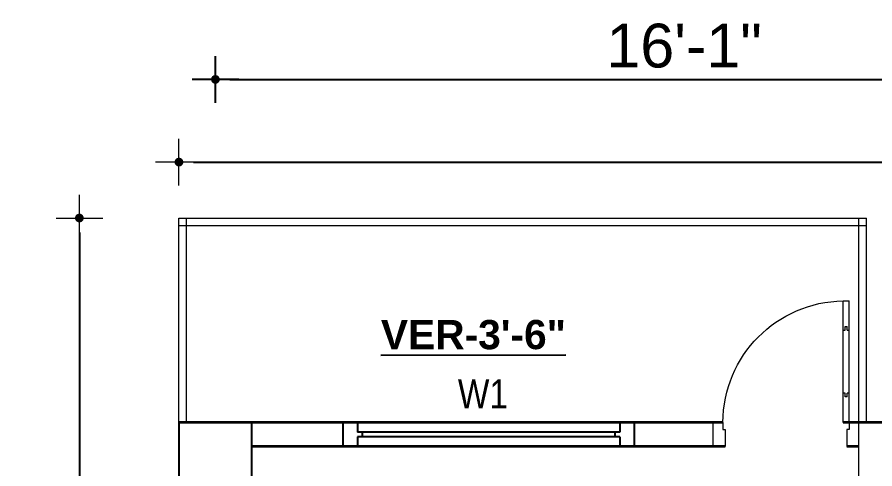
# Model space of a CAD drawing. Header units: inches. Extents: x -100787 to 3653, y -96809 to -8632.
# Drawn here: x -75869.7 to -75693.1, y -91612.4 to -91519.6 of the extents above; entities that cross this region are included whole.
import ezdxf

# ---------------------------------------------------------------- set-up
doc = ezdxf.new("R2010")
doc.units = ezdxf.units.IN
doc.header["$MEASUREMENT"] = 0
doc.header["$PDMODE"] = 99
for name, color, linetype, lineweight in [('1-FOUNDATION DIM', 31, 'Continuous', 5), ('door', 132, 'Continuous', 15), ('ELE.POWER', 10, 'Continuous', 20), ('Furniture Gr.Fl.', 6, 'Continuous', 5), ('R0D', 1, 'Continuous', 35), ('SB', 5, 'Continuous', 13)]:
    doc.layers.add(name, color=color, linetype=linetype, lineweight=lineweight)
for name, color, linetype in [('RCC', 6, 'Continuous'), ('Rod', 1, 'Continuous'), ('TEX', 7, 'Continuous'), ('WINDOOR', 7, 'Continuous')]:
    doc.layers.add(name, color=color, linetype=linetype)
doc.styles.add('ARIAL', font='arial.ttf')
doc.styles.get("Standard").update_dxf_attribs({"font": 'ARIALN.TTF'})
doc.dimstyles.new('3-8', dxfattribs={"dimscale": 1.5, "dimtxt": 6, "dimasz": 2, "dimexe": 0.18, "dimexo": 6, "dimgap": 0, "dimtad": 0, "dimdec": 0, "dimzin": 3, "dimdsep": 46, "dimlunit": 3, "dimtxsty": 'ARIAL', "dimblk": 'DD', "dimcen": 1, "dimse1": 1, "dimse2": 1, "dimclrd": 256, "dimclrt": 256, "dimadec": 0, "dimazin": 0, "dimtfac": 0.5, "dimtdec": 0, "dimtmove": 2, "dimatfit": 0, "dimfxl": 0.18, "dimtvp": 0.75, "dimfrac": 1, "dimtolj": 1, "dimtzin": 0, "dimarcsym": 0})

# ---------------------------------------------------------------- blocks, each defined once
blk = doc.blocks.new('A$C154754DE')
at = {"layer": 'RCC'}
for p, q in [((0, 12), (15, 12)), ((0, 0), (0, 12)), ((15, 12), (15, 0)), ((15, 0), (0, 0))]:
    blk.add_line(p, q, dxfattribs=at)
blk = doc.blocks.new('D30')
at = {"layer": 'door'}
for p, q in [((2, 5), (2, 29.97)), ((3.25, 29.97), (2, 29.97)), ((3.25, 5), (3.25, 29.97)), ((2.4, 23.97), (2.4, 24.72)), ((2.85, 24.72), (2.4, 24.72)), ((2.85, 23.97), (2.85, 24.72)), ((2.4, 23.97), (2, 23.97)), ((3.25, 23.97), (2.85, 23.97)), ((2, 11), (2.4, 11)), ((2.4, 10.25), (2.4, 11)), ((2.85, 10.25), (2.85, 11)), ((2.85, 11), (3.25, 11)), ((2.4, 10.25), (2.85, 10.25)), ((0, 0), (0, 5)), ((0, 5), (2, 5)), ((2, 5), (2, 3.5)), ((2, 5), (3.25, 5)), ((30, 5), (28, 5)), ((28, 5), (28, 3.5)), ((30, 0), (30, 5)), ((2, 3.5), (2.5, 3.5)), ((2.5, 3.5), (2.5, 0)), ((28, 3.5), (27.5, 3.5)), ((27.5, 3.5), (27.5, 0)), ((2.5, 0), (0, 0)), ((27.5, 0), (30, 0))]:
    blk.add_line(p, q, dxfattribs=at)
blk.add_arc((2.89, 4.86), 25.11, 0.3204, 89.1727, dxfattribs=at)
blk = doc.blocks.new('W-1')
at = {"layer": 'WINDOOR'}
for p, q in [((-60, 0), (-60, -5)), ((-60, 0), (-57, 0)), ((-60, 0), (0, 0)), ((-57, 0), (-57, -2)), ((-3, 0), (-3, -2)), ((0, 0), (0, -5)), ((-57, -2), (-3, -2)), ((-57, -3), (-57, -5)), ((-57, -3), (-3, -3)), ((-56, -2), (-56, -3)), ((-4, -2), (-4, -3)), ((-3, -3), (-3, -5)), ((-57, -5), (-60, -5)), ((-60, -5), (0, -5)), ((0, -5), (-3, -5))]:
    blk.add_line(p, q, dxfattribs=at)
blk = doc.blocks.new('DD')
for p, q in [((0, 1.6), (0, -1.6)), ((-1.6, 0), (1.6, 0))]:
    blk.add_line(p, q)
at = {"const_width": 0.3}
blk.add_lwpolyline([(-0.15, 0, 1), (0.15, 0, 1)], format="xyb", close=True, dxfattribs=at)
blk = doc.blocks.new('*D616')
at = {"layer": 'Defpoints', "color": 0}
for p in [(-75500.38, -91549.38), (-75836.38, -91572.88), (-75500.38, -91572.88)]:
    blk.add_point(p, dxfattribs=at)
at = {"layer": 'Furniture Gr.Fl.', "lineweight": -2}
blk.add_line((-75833.38, -91549.38), (-75503.38, -91549.38), dxfattribs=at)
at = {"layer": 'Furniture Gr.Fl.', "lineweight": -2, "xscale": 3, "yscale": 3, "zscale": 3, "rotation": 180}
blk.add_blockref('DD', (-75836.38, -91549.38), dxfattribs=at)
at = {"layer": 'Furniture Gr.Fl.', "lineweight": -2, "xscale": 3, "yscale": 3, "zscale": 3}
blk.add_blockref('DD', (-75500.38, -91549.38), dxfattribs=at)
at = {"layer": 'Furniture Gr.Fl.', "insert": (-75668.38, -91542.49), "char_height": 9, "attachment_point": 5, "style": 'ARIAL'}
blk.add_mtext('\\A1;28\'-0"', dxfattribs=at)
blk = doc.blocks.new('*D599')
at = {"layer": 'Defpoints', "color": 0}
for p in [(-75836.38, -91560.88), (-75856.88, -92318.88), (-75836.38, -92318.88)]:
    blk.add_point(p, dxfattribs=at)
at = {"layer": 'Furniture Gr.Fl.', "lineweight": -2}
blk.add_line((-75856.88, -91563.88), (-75856.88, -92315.88), dxfattribs=at)
at = {"layer": 'Furniture Gr.Fl.', "lineweight": -2, "xscale": 3, "yscale": 3, "zscale": 3}
for p, rotation in [((-75856.88, -91560.88), 90), ((-75856.88, -92318.88), 270)]:
    blk.add_blockref('DD', p, dxfattribs=dict(at, rotation=rotation))
at = {"layer": 'Furniture Gr.Fl.', "insert": (-75863.78, -91939.88), "char_height": 9, "attachment_point": 5, "rotation": 90, "style": 'ARIAL'}
blk.add_mtext('\\A1;63\'-2"', dxfattribs=at)
blk = doc.blocks.new('*D619')
at = {"layer": 'Defpoints', "color": 0}
for p in [(-75635.92, -91532.38), (-75828.88, -91602.88), (-75635.92, -91602.88)]:
    blk.add_point(p, dxfattribs=at)
at = {"layer": 'Rod', "lineweight": -2}
blk.add_line((-75825.88, -91532.38), (-75638.92, -91532.38), dxfattribs=at)
at = {"layer": 'Rod', "lineweight": -2, "xscale": 3, "yscale": 3, "zscale": 3, "rotation": 180}
blk.add_blockref('DD', (-75828.88, -91532.38), dxfattribs=at)
at = {"layer": 'Rod', "lineweight": -2, "xscale": 3, "yscale": 3, "zscale": 3}
blk.add_blockref('DD', (-75635.92, -91532.38), dxfattribs=at)
at = {"layer": 'Rod', "insert": (-75732.4, -91525.49), "char_height": 9, "attachment_point": 5, "style": 'ARIAL'}
blk.add_mtext('\\A1;16\'-1"', dxfattribs=at)

msp = doc.modelspace()

# ---------------------------------------------------------------- linework, layer by layer
at = {"layer": 'ELE.POWER'}
msp.add_line((-75696.42, -91723.88), (-75696.42, -91607.88), dxfattribs=at)
at = {"layer": 'R0D'}
for p, q in [((-75724.42, -91602.88), (-75836.38, -91602.88)), ((-75831.38, -91602.88), (-75831.38, -91602.88)), ((-75643.42, -91602.88), (-75699.67, -91602.88)), ((-75836.38, -91607.88), (-75836.38, -91607.88)), ((-75723.92, -91607.88), (-75821.38, -91607.88)), ((-75696.42, -91607.88), (-75698.92, -91607.88))]:
    msp.add_line(p, q, dxfattribs=at)
at = {"layer": 'SB'}
for p, q in [((-75836.38, -91602.88), (-75836.38, -91560.88)), ((-75836.38, -91560.88), (-75694.86, -91560.88)), ((-75834.82, -91602.88), (-75834.82, -91560.88)), ((-75696.42, -91607.88), (-75696.42, -91560.88)), ((-75694.86, -91602.88), (-75694.86, -91560.88)), ((-75836.38, -91562.44), (-75694.86, -91562.44))]:
    msp.add_line(p, q, dxfattribs=at)

# ---------------------------------------------------------------- block references
at = {"layer": '1-FOUNDATION DIM', "xscale": -1}
msp.add_blockref('D30', (-75696.42, -91607.88), dxfattribs=at)
at = {"layer": 'RCC', "xscale": -1, "rotation": 180}
msp.add_blockref('A$C154754DE', (-75836.38, -91602.88), dxfattribs=at)
at = {"layer": 'WINDOOR', "ltscale": 10, "xscale": -1}
msp.add_blockref('W-1', (-75802.65, -91602.88), dxfattribs=at)

# ---------------------------------------------------------------- texts
at = {"layer": 'TEX', "insert": (-75775.77, -91584.89), "char_height": 6, "width": 86.6093, "attachment_point": 5, "rotation": 0.025}
msp.add_mtext('{\\fArial|b1|i0|c0|p34;\\LVER-3\'-6"}', dxfattribs=at)
at = {"layer": 'TEX', "linetype": 'ByBlock', "insert": (-75768.66, -91594.03), "char_height": 6, "width": 18.7715, "attachment_point": 3}
msp.add_mtext('{\\fArial Narrow|b0|i0|c0|p34;W1}', dxfattribs=at)

# ---------------------------------------------------------------- dimensions: what is measured, and where the dimension line sits
at = {"layer": 'Furniture Gr.Fl.'}
dim = msp.add_linear_dim(base=(-75500.38, -91549.38), p1=(-75836.38, -91572.88), p2=(-75500.38, -91572.88), dimstyle='3-8', dxfattribs=at)
dim.commit()
dim.dimension.update_dxf_attribs({"geometry": '*D616', "text_midpoint": (-75668.38, -91542.49)})
dim = msp.add_linear_dim(base=(-75856.88, -92318.88), p1=(-75836.38, -91560.88), p2=(-75836.38, -92318.88), angle=90, dimstyle='3-8', dxfattribs=at)
dim.commit()
dim.dimension.update_dxf_attribs({"geometry": '*D599', "text_midpoint": (-75863.78, -91939.88)})
at = {"layer": 'Rod'}
dim = msp.add_linear_dim(base=(-75635.92, -91532.38), p1=(-75828.88, -91602.88), p2=(-75635.92, -91602.88), dimstyle='3-8', dxfattribs=at)
dim.commit()
dim.dimension.update_dxf_attribs({"geometry": '*D619', "text_midpoint": (-75732.4, -91525.49)})

doc.saveas('drawing.dxf')
